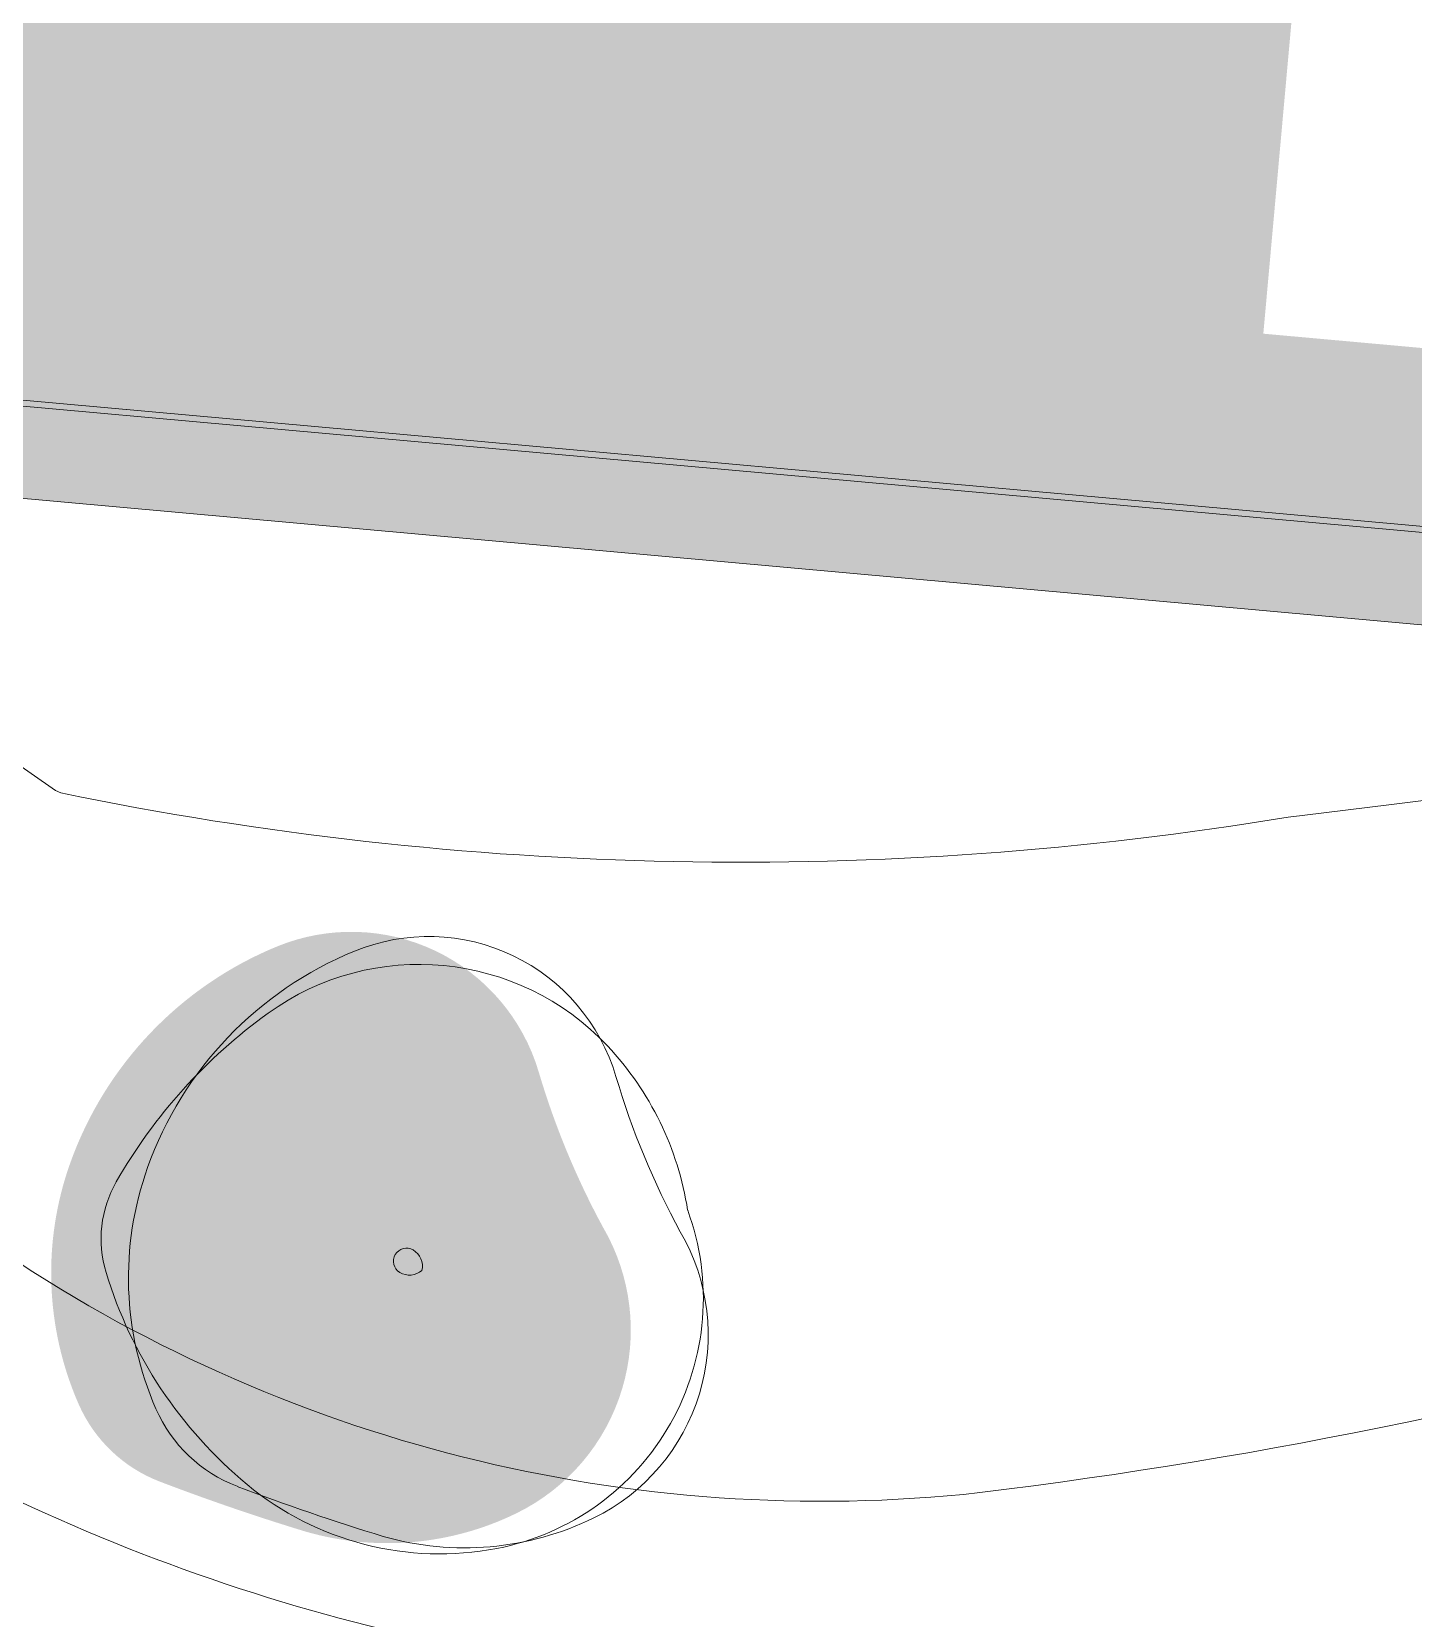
# Model space of a CAD drawing. Header units: centimetres. Extents: x -4381 to 5639, y -3920 to 4826.
# Drawn here: x 288.72 to 293.23, y 65.48 to 70.66 of the extents above; entities that cross this region are included whole.
import ezdxf
from ezdxf.xclip import XClip

# ---------------------------------------------------------------- set-up
doc = ezdxf.new("R2010")
doc.units = ezdxf.units.CM
doc.header["$MEASUREMENT"] = 0
doc.header["$XCLIPFRAME"] = 0
doc.set_wipeout_variables(frame=1)
doc.linetypes.add('Wipeout_Contour', pattern=[100, 0, -100])
for name, color, linetype, lineweight in [('0- COURBES DE NIVEAU_Pen_No__2', 8, 'Continuous', 5), ('00-TREES_Pen_No__7', 7, 'Continuous', 5), ('Dalles_Pen_No__1', 7, 'Continuous', 5), ('Dalles_Pen_No__101', 252, 'Continuous', 5), ('Structural - Bearing_Pen_No__1', 7, 'Continuous', 5)]:
    doc.layers.add(name, color=color, linetype=linetype, lineweight=lineweight)
doc.layers.add('00-TREES_Pen_No__185', color=7, linetype='Continuous', lineweight=5, true_color=0xbce39b)
doc.layers.add('Drawing & Figure', color=7, linetype='Continuous')
doc.layers.add('Structural - Bearing', color=7, linetype='Continuous')

# ---------------------------------------------------------------- blocks, each defined once
blk = doc.blocks.new('Drawing_13_13', base_point=(-54.8524, -87.0921))
at = {"layer": '00-TREES_Pen_No__185', "linetype": 'Continuous', "lineweight": 0, "ltscale": 5, "true_color": 0xcce9b3}
blk.add_hatch(color=254, dxfattribs=at).paths.add_polyline_path([(175.4012, 59.518, 0.185878), (175.7448, 59.5481, 0.435859), (175.886, 60.0149, -0.052301), (175.781, 60.2686, 0.444186), (175.3541, 60.4731, 0.21255), (175.0165, 60.1198, 0.191615), (175.0303, 59.7259, 0.20069), (175.1628, 59.5997, 0.017395)])
at = {"layer": 'Structural - Bearing', "linetype": 'Continuous', "lineweight": 0, "ltscale": 5, "true_color": 0xffffff}
blk.add_hatch(color=7, dxfattribs=at).paths.add_polyline_path([(172.7901, 61.3979), (179.2389, 60.8161), (179.2524, 60.9655), (176.9368, 61.1744), (177.0626, 62.5687), (172.9294, 62.9416)])
at = {"layer": '0- COURBES DE NIVEAU_Pen_No__2', "linetype": 'Continuous', "ltscale": 5, "flags": 128}
for points in [[(174.5492, 59.7822, 0.124612), (176.006, 59.281, 0.07348), (177.5462, 59.383)], [(174.7614, 61.22), (174.7538, 61.1737), (174.7544, 61.0886), (174.7686, 61.0064), (174.7976, 60.9278), (174.8432, 60.8543), (174.9075, 60.7871), (174.9922, 60.7277), (175.0011, 60.7236, 0.092106), (177.0044, 60.6842)], [(177.0044, 60.6842), (177.0274, 60.6869), (177.1727, 60.7046), (177.2904, 60.7195), (177.3839, 60.7319), (177.4565, 60.7421), (177.5115, 60.7504), (177.5522, 60.7569), (177.5655, 60.7593, 0.019239), (178.124, 60.9167)], [(174.3248, 60.7574), (174.3376, 60.7178), (174.3855, 60.612), (174.4402, 60.5158), (174.4984, 60.4292), (174.5566, 60.3519), (174.6113, 60.284), (174.6598, 60.2252), (174.7021, 60.1748), (174.7388, 60.1321), (174.7706, 60.0962), (174.7981, 60.0665), (174.8221, 60.042), (174.8431, 60.0221), (174.8619, 60.0059), (174.879, 59.9928), (174.8886, 59.9863, 0.179056), (176.5008, 59.5817, 0.082932), (179.1996, 60.3802)], [(174.859, 58.7403, 0.151193), (180.9511, 59.6175)]]:
    blk.add_lwpolyline(points, format="xyb", dxfattribs=at)
at = {"layer": '00-TREES_Pen_No__7', "linetype": 'Continuous', "ltscale": 5}
for centre, radius, start, end in [((175.6013, 60.1703), 0.319, 16.5036, 112.304), ((175.7082, 59.9097), 0.6007, 112.304, 160.3025), ((175.5859, 60.0218), 0.4219, 43.2266, 125.7707), ((175.8503, 59.6548), 0.8742, 125.7707, 150.2205), ((175.5264, 59.9658), 0.5036, 8.7647, 43.2266), ((177.1692, 60.6348), 1.3163, 196.5036, 208.4791), ((175.6446, 59.9325), 0.5331, 160.3025, 203.6915), ((175.2545, 59.9958), 0.1877, 150.2205, 196.9), ((175.634, 59.8989), 0.4158, 280.9237, 20.2116), ((175.7247, 59.8394), 0.3329, 296.0689, 30.2705), ((175.5654, 59.9594), 0.0214, 59.6966, 238.6999), ((175.5607, 59.9514), 0.0306, 346.7494, 59.6966), ((175.766, 60.1512), 0.7223, 196.9, 230.3367), ((175.5702, 59.9673), 0.0306, 238.6999, 311.6858), ((175.3736, 59.8136), 0.2372, 203.6915, 249.0833), ((176.5827, 62.9771), 3.6239, 249.0833, 253.0694), ((175.6194, 59.9744), 0.4926, 230.3367, 280.9237), ((175.6601, 59.9715), 0.4799, 253.9495, 296.0689)]:
    blk.add_arc(centre, radius, start, end, dxfattribs=at)
at = {"color": 254, "linetype": 'Wipeout_Contour', "lineweight": 0, "ltscale": 742.165101}
blk.add_wipeout([(172.943, 61.5347), (177.2605, 61.1452), (177.2614, 61.1551), (172.9539, 61.5437)], dxfattribs=at).dxf.layer = 'Structural - Bearing'
at = {"layer": 'Dalles_Pen_No__101', "linetype": 'Continuous', "lineweight": 0, "ltscale": 5, "true_color": 0x262626}
blk.add_hatch(color=250, dxfattribs=at).paths.add_polyline_path([(173.0608, 62.7289), (172.9539, 61.5437), (177.2614, 61.1551), (177.2874, 61.4439), (173.2209, 61.8107), (173.3018, 62.7072)])
at = {"layer": 'Structural - Bearing', "linetype": 'Continuous', "lineweight": 0, "ltscale": 5, "true_color": 0xffffff}
blk.add_hatch(color=7, dxfattribs=at).paths.add_polyline_path([(172.943, 61.5347), (177.2605, 61.1452), (177.2614, 61.1551), (172.9539, 61.5437)])
at = {"layer": 'Dalles_Pen_No__1', "linetype": 'Continuous', "ltscale": 5}
blk.add_line((179.2389, 60.8161), (172.7901, 61.3979), dxfattribs=at)
at = {"layer": 'Structural - Bearing_Pen_No__1', "linetype": 'Continuous', "ltscale": 5, "flags": 128}
for points in [[(172.943, 61.5347), (177.2605, 61.1452)], [(177.2614, 61.1551), (172.9539, 61.5437)]]:
    blk.add_lwpolyline(points, dxfattribs=at)

msp = doc.modelspace()

# ---------------------------------------------------------------- block references
at = {"layer": 'Drawing & Figure', "color": 151, "linetype": 'Continuous', "lineweight": 5, "ltscale": 10, "true_color": 0x80c2ff}
ref = msp.add_blockref('Drawing_13_13', (-170.89003, -227.45567), dxfattribs=dict(at, xscale=2, yscale=2, zscale=2))
XClip(ref).set_block_clipping_path([(166.1260505706, 54.1059969298), (191.9907812231, 80.1417166121)])

doc.saveas('drawing.dxf')
